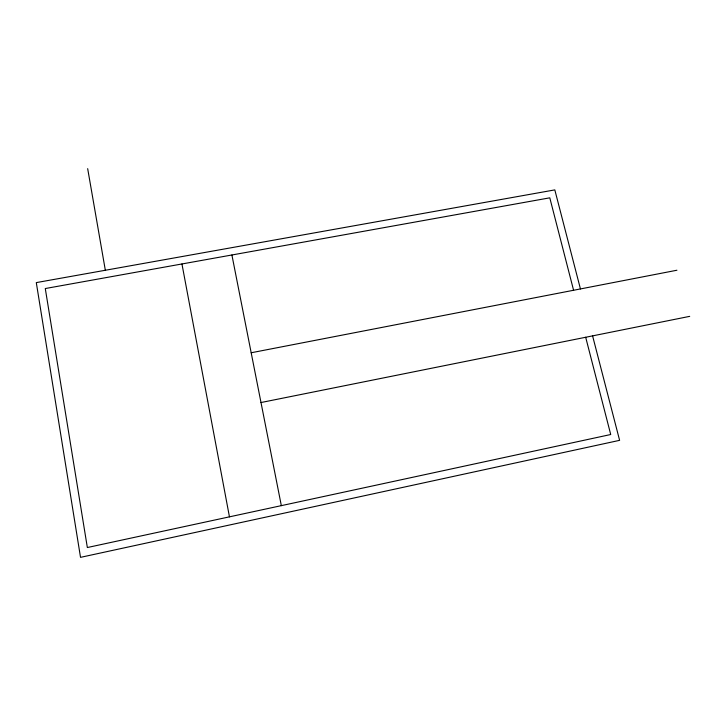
<?xml version="1.0" encoding="UTF-8"?>
<svg xmlns="http://www.w3.org/2000/svg" width="726" height="726" viewBox="0 0 726 726"><rect width="100%" height="100%" fill="white"/><g stroke="black" fill="none" stroke-linecap="round" stroke-linejoin="round"><path stroke-width="1.09" d="M260.997 402.531L689.7 316.355M251.187 352.763L676.922 270.235M580.446 288.939L554.818 189.894L36.3 282.605L80.522 557.35L619.614 440.337L592.588 335.875M573.585 290.273L549.791 197.826L45.284 288.54L87.347 547.531L610.72 434.52L585.682 337.263M231.903 254.989L281.334 505.65M181.945 263.974L229.452 516.848M87.674 168.65L105.334 270.263"/></g></svg>
